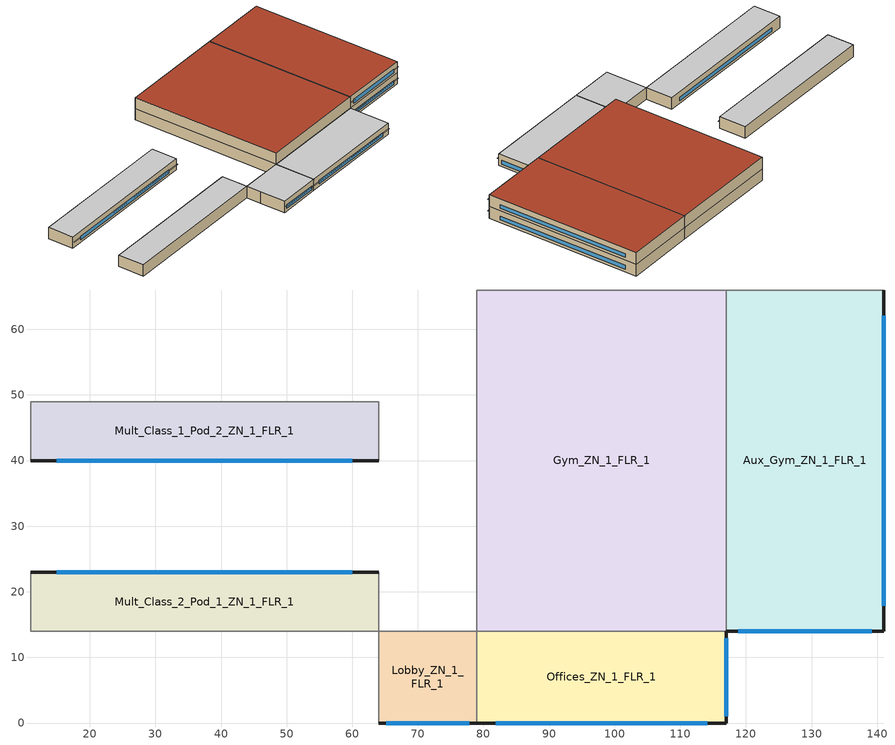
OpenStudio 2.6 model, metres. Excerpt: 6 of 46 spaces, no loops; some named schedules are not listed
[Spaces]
Gym_ZN_1_FLR_1
 floor ground: 117,66 117,14 79,14 79,66 z0
 wall to Aux_Gym_ZN_1_FLR_1: 117,14 117,66 z4:8; 117,14 117,66 z0:4
 wall to Main_Corridor_ZN_1_FLR_1: 79,66 79,14 z0:4
 wall to Offices_ZN_1_FLR_1: 79,14 117,14 z0:4
 wall to Offices_ZN_1_FLR_2: 79,14 117,14 z4:8
 wall to Mech_ZN_1_FLR_2: 117,66 79,66 z4:8
 wall to Mech_ZN_1_FLR_1: 117,66 79,66 z0:4
 wall to Main_Corridor_ZN_1_FLR_2: 79,66 79,14 z4:8
 roof outside (BTAP-Ext-Roof-Metal:U-0.156-:{ "cond"=>0.138} adj roof insulation): 117,14 117,66 79,66 79,14 z8
Offices_ZN_1_FLR_1
 floor ground: 117,14 117,0 79,0 79,14 z0
 wall outside (BTAP-Ext-Wall-Mass:U-0.247-:{ "cond"=>0.24} adj ext wall insulation): 79,0 117,0 117,14 z0:4
 wall to Lobby_ZN_1_FLR_1: 79,14 79,0 z0:4
 window: 81.86,0 114.14,0 z0.87:2.14; 117,1.07 117,12.93 z0.87:2.15
 ceiling to Offices_ZN_1_FLR_2: 117,0 117,14 79,14 79,0 z4
Aux_Gym_ZN_1_FLR_1
 floor ground: 141,66 141,14 117,14 117,66 z0
 wall outside (BTAP-Ext-Wall-Mass:U-0.247-:{ "cond"=>0.24} adj ext wall insulation): 117,14 141,14 141,66 z0:4; 117,14 141,14 141,66 z4:8
 wall to LIBRARY_MEDIA_CENTER_ZN_1_FLR_2: 141,66 117,66 z4:8
 wall to Kitchen_ZN_1_FLR_1: 141,66 117,66 z0:4
 window: 118.81,14 139.19,14 z0.87:2.15; 141,17.9 141,62.1 z0.87:2.14; 118.81,14 139.19,14 z4.87:6.15; 141,17.9 141,62.1 z4.87:6.14
 roof outside (BTAP-Ext-Roof-Metal:U-0.156-:{ "cond"=>0.138} adj roof insulation): 141,14 141,66 117,66 117,14 z8
Mult_Class_2_Pod_1_ZN_1_FLR_1
 floor ground: 64,23 64,14 11,14 11,23 z0
 wall outside (BTAP-Ext-Wall-Mass:U-0.247-:{ "cond"=>0.24} adj ext wall insulation): 64,23 11,23 z0:4
 wall to Corner_Class_2_Pod_1_ZN_1_FLR_1: 11,23 11,14 z0:4
 wall to Main_Corridor_ZN_1_FLR_1: 64,14 64,23 z0:4
 wall to Corridor_Pod_1_ZN_1_FLR_1: 11,14 64,14 z0:4
 window: 60.02,23 14.98,23 z0.87:2.14
 ceiling to Mult_Class_2_Pod_1_ZN_1_FLR_2: 64,14 64,23 11,23 11,14 z4
Lobby_ZN_1_FLR_1
 floor ground: 79,14 79,0 64,0 64,14 z0
 wall outside (BTAP-Ext-Wall-Mass:U-0.247-:{ "cond"=>0.24} adj ext wall insulation): 64,0 79,0 z0:4
 wall to Corridor_Pod_1_ZN_1_FLR_1: 64,14 64,9 z0:4
 wall to Mult_Class_1_Pod_1_ZN_1_FLR_1: 64,9 64,0 z0:4
 wall to Main_Corridor_ZN_1_FLR_1: 79,14 64,14 z0:4
 window: 65.14,0 77.86,0 z0.87:2.15
 ceiling to Lobby_ZN_1_FLR_2: 79,0 79,14 64,14 64,0 z4
Mult_Class_1_Pod_2_ZN_1_FLR_1
 floor ground: 64,49 64,40 11,40 11,49 z0
 wall outside (BTAP-Ext-Wall-Mass:U-0.247-:{ "cond"=>0.24} adj ext wall insulation): 11,40 64,40 z0:4
 wall to Corner_Class_1_Pod_2_ZN_1_FLR_1: 11,49 11,40 z0:4
 wall to Main_Corridor_ZN_1_FLR_1: 64,40 64,49 z0:4
 wall to Corridor_Pod_2_ZN_1_FLR_1: 64,49 11,49 z0:4
 window: 14.98,40 60.02,40 z0.87:2.14
 ceiling to Mult_Class_1_Pod_2_ZN_1_FLR_2: 64,40 64,49 11,49 11,40 z4
shading: 63.97,40 11.03,40 11.03,39.48 63.97,39.48 z2.26; 116.97,0 79.03,0 79.03,-0.52 116.97,-0.52 z2.26; 78.97,0 64.03,0 64.03,-0.52 78.97,-0.52 z2.26; 140.97,14 117.03,14 117.03,13.48 140.97,13.48 z6.26; 140.97,14 117.03,14 117.03,13.48 140.97,13.48 z2.26
[Site]
Montreal-Trudeau Intl AP: Latitude {deg}=45.471; Longitude {deg}=-73.741; Time Zone {hr}=-5; Elevation {m}=36; Terrain=City
[Building]
SecondarySchool-CAN_QC_Montreal-Trudeau.Intl.AP.716270_CWEC2016.epw created: 2019-07-24 20:40:34 +0000: North Axis {deg}=0; Default Construction Set=BTAP-Mass at hdd = 4400.0 adj ext wall insulation adj roof insulation; Standards Number of Stories=2; Standards Number of Above Ground Stories=2; Standards Building Type=NECB2017_SecondarySchool
[ClimateZones]
Climate Zone Institution Name 1=ASHRAE; Climate Zone Document Name 1=ANSI/ASHRAE Standard 169; Climate Zone Document Year 1=2006; Climate Zone Institution Name 2=CEC; Climate Zone Document Name 2=California Climate Zone Descriptions; Climate Zone Document Year 2=1995
[Site:WaterMainsTemperature]
Calculation Method=Correlation; Annual Average Outdoor Air Temperature {C}=7.6; Maximum Difference In Monthly Average Outdoor Air Temperatures {deltaC}=31.3
[Site:GroundTemperature:BuildingSurface]
19.527, 19.502, 19.536, 19.598, 20.002, 21.64, 22.225, 22.375, 21.449, 20.121, 19.802, 19.633
[SizingPeriod:DesignDay] Barometric Pressure {Pa}=100893; Sky Clearness=0; Rain Indicator=0; Snow Indicator=0; Day of Month=21; Daylight Saving Time Indicator=0; Humidity Indicating Type=Wetbulb; Dry-Bulb Temperature Range Modifier Type=DefaultMultipliers
Name | Maximum Dry-Bulb Temperature {C} | Daily Dry-Bulb Temperature Range {deltaC} | Humidity Indicating Conditions at Maximum Dry-Bulb | Wind Speed {m/s} | Wind Direction {deg} | Month | Day Type | Solar Model Indicator | ASHRAE Taub | ASHRAE Taud
Montreal-Trudeau Intl AP Ann Htg 99.6% Condns DB | -23.1 | 0 | -23.1 | 4.2 | 250 | 1 | WinterDesignDay | ASHRAEClearSky
Montreal-Trudeau Intl AP Ann Clg .4% Condns DB=>MWB | 30 | 8.9 | 22.1 | 5.3 | 220 | 7 | SummerDesignDay | ASHRAETau | 0.431 | 2.246
[Material:NoMass] Roughness=Smooth; Thermal Absorptance=0.9; Solar Absorptance=0.7
Name | Thermal Resistance {m2-K/W} | Visible Absorptance
Typical Carpet Pad | 0.21648 | 0.8
Typical Insulation 1 | 5.20402 | 0.7
Typical Insulation 2 | 3.77764 | 0.7
Typical Insulation 3 | 6.41024 | 0.7
Typical Carpet Pad 2 | 1.25503 | 0.8
Typical Carpet Pad 3 | 3.45515 | 0.8
Typical Insulation 4 | 0.526298 | 0.7
Typical Insulation 5 | 0.526316 | 0.7
Typical Insulation 6 R-22.12_R-value 23.0 (ft^2*h*R/Btu) | 4.05053 | 0.7
Typical Insulation 6 R-41.15_R-value 37.0 (ft^2*h*R/Btu) | 6.51608 | 0.7
[Material]
Name | Roughness | Thickness {m} | Conductivity {W/m-K} | Density {kg/m3} | Specific Heat {J/kg-K} | Thermal Absorptance | Solar Absorptance | Visible Absorptance
100mm Normalweight concrete floor | MediumSmooth | 0.1016 | 2.31 | 2322 | 832
G01 13mm gypsum board | Smooth | 0.0127 | 0.16 | 800 | 1090 | 0.9 | 0.7 | 0.5
G05 25mm wood | MediumSmooth | 0.0254 | 0.15 | 608 | 1630 | 0.9 | 0.5 | 0.5
4 in. Normalweight Concrete Floor | MediumRough | 0.1016 | 2.31 | 2322 | 832 | 0.9 | 0.7 | 0.7
1IN Stucco; 1IN Stucco 1 | Smooth | 0.0253 | 0.6918 | 1858 | 837 | 0.9 | 0.7 | 0.92
8IN CONCRETE HW RefBldg; 8IN CONCRETE HW RefBldg 1 | Rough | 0.2032 | 1.311 | 2240 | 836.8 | 0.9 | 0.7 | 0.7
1/2IN Gypsum; 1/2IN Gypsum 1 | Smooth | 0.0127 | 0.16 | 784.9 | 830 | 0.9 | 0.4 | 0.4
Metal Roof Surface; F08 Metal surface; Metal Roof Surface 1 | Smooth | 0.0008 | 45.28 | 7824 | 500 | 0.9 | 0.7 | 0.7
6 in. Normalweight Concrete Floor | MediumRough | 0.1524 | 2.31 | 2322 | 832 | 0.9 | 0.7 | 0.7
[Construction]
BTAP-Int-Floor: 100mm Normalweight concrete floor, Typical Carpet Pad
BTAP-Int-Wall: G01 13mm gypsum board, G01 13mm gypsum board
BTAP-Int-Ceiling: Typical Carpet Pad, 100mm Normalweight concrete floor
BTAP-Ext-DaylightDiffuser: SimpleGlazing
BTAP-Int-Door: G05 25mm wood
BTAP-Ext-Floor-Mass:U-0.183: Typical Insulation 1, 4 in. Normalweight Concrete Floor, Typical Carpet Pad
BTAP-Ext-Wall-Mass:U-0.247: 1IN Stucco, 8IN CONCRETE HW RefBldg, Typical Insulation 2, 1/2IN Gypsum
BTAP-Ext-Roof-Metal:U-0.156: Metal Roof Surface, Typical Insulation 3
BTAP-Grnd-Floor-Mass:U-0.757: 6 in. Normalweight Concrete Floor, Typical Carpet Pad 2
BTAP-Grnd-Roof-Mass:U-0.284: 6 in. Normalweight Concrete Floor, Typical Carpet Pad 3
BTAP-Ext-Door:U-1.9000000000000001: F08 Metal surface, Typical Insulation 4
BTAP-Ext-OverHeadDoor:U-1.9000000000000001: Typical Insulation 5
BTAP-Ext-DaylightDiffuser:U=0.190 SHGC=0.600: SimpleGlazing:U=0.190 SHGC=0.600
BTAP-Ext-Wall-Mass:U-0.247-:{ "cond"=>0.24} adj ext wall insulation: 1IN Stucco 1, 8IN CONCRETE HW RefBldg 1, Typical Insulation 6 R-22.12_R-value 23.0 (ft^2*h*R/Btu), 1/2IN Gypsum 1
BTAP-Ext-Roof-Metal:U-0.156-:{ "cond"=>0.138} adj roof insulation: Metal Roof Surface 1, Typical Insulation 6 R-41.15_R-value 37.0 (ft^2*h*R/Btu)
[DefaultConstructionSet] Default Interior Surface Constructions=Default Surface Constructions 2; Default Ground Contact Surface Constructions=BTAP-Mass at hdd = 4400.0 1; Default Exterior SubSurface Constructions=BTAP-Mass at hdd = 4400.0; Default Interior SubSurface Constructions=Default Sub Surface Constructions 2; Interior Partition Construction=BTAP-Int-Door
Name | Default Exterior Surface Constructions
BTAP-Mass at hdd = 4400.0 | BTAP-Mass at hdd = 4400.0
BTAP-Mass at hdd = 4400.0 adj ext wall insulation adj roof insulation | BTAP-Mass at hdd = 4400.0 adj ext wall insulation adj roof insulation
[DefaultSurfaceConstructions]
Name | Floor Construction | Wall Construction | Roof Ceiling Construction
Default Surface Constructions 2 | BTAP-Int-Floor | BTAP-Int-Wall | BTAP-Int-Ceiling
BTAP-Mass at hdd = 4400.0; BTAP-Mass at hdd = 4400.0 adj ext wall insulation adj roof insulation | BTAP-Ext-Floor-Mass:U-0.183 | BTAP-Ext-Wall-Mass:U-0.247 | BTAP-Ext-Roof-Metal:U-0.156
BTAP-Mass at hdd = 4400.0 1 | BTAP-Grnd-Floor-Mass:U-0.757 | BTAP-Grnd-Roof-Mass:U-0.284 | BTAP-Grnd-Roof-Mass:U-0.284
[DefaultSubSurfaceConstructions]
Name | Fixed Window Construction | Operable Window Construction | Door Construction | Glass Door Construction | Overhead Door Construction | Skylight Construction | Tubular Daylight Dome Construction | Tubular Daylight Diffuser Construction
Default Sub Surface Constructions 2 | BTAP-Ext-DaylightDiffuser | BTAP-Ext-DaylightDiffuser | BTAP-Int-Door
BTAP-Mass at hdd = 4400.0 | BTAP-Ext-DaylightDiffuser:U=0.190 SHGC=0.600 | BTAP-Ext-DaylightDiffuser:U=0.190 SHGC=0.600 | BTAP-Ext-Door:U-1.9000000000000001 | BTAP-Ext-DaylightDiffuser:U=0.190 SHGC=0.600 | BTAP-Ext-OverHeadDoor:U-1.9000000000000001 | BTAP-Ext-DaylightDiffuser:U=0.190 SHGC=0.600 | BTAP-Ext-DaylightDiffuser:U=0.190 SHGC=0.600 | BTAP-Ext-DaylightDiffuser:U=0.190 SHGC=0.600
[WindowMaterial:SimpleGlazingSystem] Solar Heat Gain Coefficient=0.6; Visible Transmittance=0.21
Name | U-Factor {W/m2-K}
SimpleGlazing | 2.2
SimpleGlazing:U=0.190 SHGC=0.600 | 1.9
[Space] Building Story=Building Story 1; Part of Total Floor Area=Yes
Name | Space Type | Thermal Zone
Gym_ZN_1_FLR_1 | Space Function Gymnasium/Fitness centre playing area | ALL_ST=Gymnasium/Fitness centre playing area_FL=Building Story 1_SCH=B
Offices_ZN_1_FLR_1 | Space Function Office enclosed <= 25 m2 | ALL_ST=Office enclosed <= 25 m2_FL=Building Story 1_SCH=A
Aux_Gym_ZN_1_FLR_1 | Space Function Gymnasium/Fitness centre playing area | ALL_ST=Gymnasium/Fitness centre playing area_FL=Building Story 1_SCH=B 1
Mult_Class_1_Pod_2_ZN_1_FLR_1 | Space Function Classroom/Lecture hall/Training room other | ALL_ST=Classroom/Lecture hall/Training room other_FL=Building Story 1_SCH=D 2
Mult_Class_2_Pod_1_ZN_1_FLR_1 | Space Function Classroom/Lecture hall/Training room other | ALL_ST=Classroom/Lecture hall/Training room other_FL=Building Story 1_SCH=D 1
Lobby_ZN_1_FLR_1 | Space Function Lobby - other | ALL_ST=Lobby - other_FL=Building Story 1_SCH=C
[BuildingStory]
Building Story 1: Nominal Z Coordinate {m}=0
[SpaceType] Standards Building Type=Space Function
Name | Default Schedule Set | Design Specification Outdoor Air Object | Standards Space Type
Space Function Gymnasium/Fitness centre playing area | Space Function Gymnasium/Fitness centre playing area Schedule Set | Space Function Gymnasium/Fitness centre playing area Ventilation | Gymnasium/Fitness centre playing area
Space Function Classroom/Lecture hall/Training room other | Space Function Classroom/Lecture hall/Training room other Schedule Set | Space Function Classroom/Lecture hall/Training room other Ventilation | Classroom/Lecture hall/Training room other
Space Function Lobby - other | Space Function Lobby - other Schedule Set | Space Function Lobby - other Ventilation | Lobby - other
Space Function Office enclosed <= 25 m2 | Space Function Office enclosed <= 25 m2 Schedule Set | Space Function Office enclosed <= 25 m2 Ventilation | Office enclosed <= 25 m2
[People:Definition] Number of People Calculation Method=People/Area; Fraction Radiant=0.3
Name | People per Space Floor Area {person/m2}
Space Function Classroom/Lecture hall/Training room other People Definition | 0.133382
Space Function Gymnasium/Fitness centre playing area People Definition | 0.200073
Space Function Lobby - other People Definition | 0.100036
Space Function Office enclosed <= 25 m2 People Definition | 0.0500182
[People] Work Efficiency Schedule=Work Efficiency Schedule; Clothing Insulation Schedule=Clothing Schedule; Air Velocity Schedule=Air Velocity Schedule; Multiplier=1
Name | People Definition | Space or SpaceType
Space Function Classroom/Lecture hall/Training room other People | Space Function Classroom/Lecture hall/Training room other People Definition | Space Function Classroom/Lecture hall/Training room other
Space Function Gymnasium/Fitness centre playing area People | Space Function Gymnasium/Fitness centre playing area People Definition | Space Function Gymnasium/Fitness centre playing area
Space Function Lobby - other People | Space Function Lobby - other People Definition | Space Function Lobby - other
Space Function Office enclosed <= 25 m2 People | Space Function Office enclosed <= 25 m2 People Definition | Space Function Office enclosed <= 25 m2
[Lights:Definition] Design Level Calculation Method=Watts/Area; Fraction Radiant=0.5; Fraction Visible=0.2
Name | Watts per Space Floor Area {W/m2}
Space Function Classroom/Lecture hall/Training room other Lights Definition-new | 7.6
Space Function Gymnasium/Fitness centre playing area Lights Definition-new | 9.2
Space Function Lobby - other Lights Definition-new | 9
Space Function Office enclosed <= 25 m2 Lights Definition-new | 8
[Lights] Fraction Replaceable=1
Name | Lights Definition | Space or SpaceType
Space Function Classroom/Lecture hall/Training room other Lights | Space Function Classroom/Lecture hall/Training room other Lights Definition-new | Space Function Classroom/Lecture hall/Training room other
Space Function Gymnasium/Fitness centre playing area Lights | Space Function Gymnasium/Fitness centre playing area Lights Definition-new | Space Function Gymnasium/Fitness centre playing area
Space Function Lobby - other Lights | Space Function Lobby - other Lights Definition-new | Space Function Lobby - other
Space Function Office enclosed <= 25 m2 Lights | Space Function Office enclosed <= 25 m2 Lights Definition-new | Space Function Office enclosed <= 25 m2
[ElectricEquipment:Definition] Design Level Calculation Method=Watts/Area; Fraction Radiant=0.5
Name | Watts per Space Floor Area {W/m2}
Space Function Classroom/Lecture hall/Training room other Elec Equip Definition - 30.0 percent reduction | 3.50127
Space Function Gymnasium/Fitness centre playing area Elec Equip Definition - 30.0 percent reduction | 1.05038
Space Function Office enclosed <= 25 m2 Elec Equip Definition - 30.0 percent reduction | 5.25191
Space Function Lobby - other Elec Equip Definition - 30.0 percent reduction | 0.700254
[ElectricEquipment]
Name | Electric Equipment Definition | Space or SpaceType
Space Function Classroom/Lecture hall/Training room other Elec Equip 30.0 percent reduction | Space Function Classroom/Lecture hall/Training room other Elec Equip Definition - 30.0 percent reduction | Space Function Classroom/Lecture hall/Training room other
Space Function Gymnasium/Fitness centre playing area Elec Equip 30.0 percent reduction | Space Function Gymnasium/Fitness centre playing area Elec Equip Definition - 30.0 percent reduction | Space Function Gymnasium/Fitness centre playing area
Space Function Lobby - other Elec Equip 30.0 percent reduction | Space Function Lobby - other Elec Equip Definition - 30.0 percent reduction | Space Function Lobby - other
Space Function Office enclosed <= 25 m2 Elec Equip 30.0 percent reduction | Space Function Office enclosed <= 25 m2 Elec Equip Definition - 30.0 percent reduction | Space Function Office enclosed <= 25 m2
[DesignSpecification:OutdoorAir] Outdoor Air Method=Sum; Outdoor Air Flow per Person {m3/s-person}=0; Outdoor Air Flow Rate {m3/s}=0; Outdoor Air Flow Air Changes per Hour {1/hr}=0
Name | Outdoor Air Flow per Floor Area {m3/s-m2}
Space Function Classroom/Lecture hall/Training room other Ventilation | 0.00278384
Space Function Gymnasium/Fitness centre playing area Ventilation | 0.001524
Space Function Lobby - other Ventilation | 0.0041148
Space Function Office enclosed <= 25 m2 Ventilation | 0.00042164
[DefaultScheduleSet] People Activity Level Schedule=NECB-Activity; Infiltration Schedule=Always On
Name | Number of People Schedule | Lighting Schedule | Electric Equipment Schedule
Space Function Classroom/Lecture hall/Training room other Schedule Set | NECB-D-Occupancy | NECB-D-Occupancy-NECB-D-Lighting-0.5-0.0-0.67-Light Ruleset | NECB-D-Electric-Equipment
Space Function Gymnasium/Fitness centre playing area Schedule Set | NECB-B-Occupancy | NECB-B-Occupancy-NECB-B-Lighting-0.0-0.0-0.67-Light Ruleset | NECB-B-Electric-Equipment
Space Function Lobby - other Schedule Set | NECB-C-Occupancy | NECB-C-Occupancy-NECB-C-Lighting-0.0-0.0-0.67-Light Ruleset | NECB-C-Electric-Equipment
Space Function Office enclosed <= 25 m2 Schedule Set | NECB-A-Occupancy | NECB-A-Occupancy-NECB-A-Lighting-0.3-0.1-0.67-Light Ruleset | NECB-A-Electric-Equipment
[ThermostatSetpoint:DualSetpoint]
Name | Heating Setpoint Temperature Schedule | Cooling Setpoint Temperature Schedule
Space Function Lobby - other Thermostat 5 | NECB-C-Thermostat Setpoint-Heating | NECB-C-Thermostat Setpoint-Cooling
Space Function Classroom/Lecture hall/Training room other Thermostat 53; Space Function Classroom/Lecture hall/Training room other Thermostat 54 | NECB-D-Thermostat Setpoint-Heating | NECB-D-Thermostat Setpoint-Cooling
Space Function Office enclosed <= 25 m2 Thermostat 5 | NECB-A-Thermostat Setpoint-Heating | NECB-A-Thermostat Setpoint-Cooling
Space Function Gymnasium/Fitness centre playing area Thermostat 5; Space Function Gymnasium/Fitness centre playing area Thermostat 6 | NECB-B-Thermostat Setpoint-Heating | NECB-B-Thermostat Setpoint-Cooling
[SpaceInfiltration:DesignFlowRate] Schedule=Always On Discrete; Design Flow Rate Calculation Method=Flow/ExteriorArea; Flow per Exterior Surface Area {m3/s-m2}=0.0001289; Constant Term Coefficient=0; Temperature Term Coefficient=0; Velocity Term Coefficient=0.224; Velocity Squared Term Coefficient=0
Name | Space or SpaceType
Aux_Gym_ZN_1_FLR_1 Infiltration | Aux_Gym_ZN_1_FLR_1
Gym_ZN_1_FLR_1 Infiltration | Gym_ZN_1_FLR_1
Lobby_ZN_1_FLR_1 Infiltration | Lobby_ZN_1_FLR_1
Mult_Class_1_Pod_2_ZN_1_FLR_1 Infiltration | Mult_Class_1_Pod_2_ZN_1_FLR_1
Mult_Class_2_Pod_1_ZN_1_FLR_1 Infiltration | Mult_Class_2_Pod_1_ZN_1_FLR_1
Offices_ZN_1_FLR_1 Infiltration | Offices_ZN_1_FLR_1
[ThermalZone] Use Ideal Air Loads=No
Name | Thermostat
ALL_ST=Lobby - other_FL=Building Story 1_SCH=C | Space Function Lobby - other Thermostat 5
ALL_ST=Classroom/Lecture hall/Training room other_FL=Building Story 1_SCH=D 1 | Space Function Classroom/Lecture hall/Training room other Thermostat 53
ALL_ST=Classroom/Lecture hall/Training room other_FL=Building Story 1_SCH=D 2 | Space Function Classroom/Lecture hall/Training room other Thermostat 54
ALL_ST=Office enclosed <= 25 m2_FL=Building Story 1_SCH=A | Space Function Office enclosed <= 25 m2 Thermostat 5
ALL_ST=Gymnasium/Fitness centre playing area_FL=Building Story 1_SCH=B | Space Function Gymnasium/Fitness centre playing area Thermostat 5
ALL_ST=Gymnasium/Fitness centre playing area_FL=Building Story 1_SCH=B 1 | Space Function Gymnasium/Fitness centre playing area Thermostat 6
[HeatExchanger:AirToAir:SensibleAndLatent] Availability Schedule=Always On Discrete; Nominal Supply Air Flow Rate {m3/s}=autosize; Sensible Effectiveness at 100% Heating Air Flow=0.5; Latent Effectiveness at 100% Heating Air Flow=0.5; Sensible Effectiveness at 75% Heating Air Flow=0.5; Latent Effectiveness at 75% Heating Air Flow=0.5; Sensible Effectiveness at 100% Cooling Air Flow=0.5; Latent Effectiveness at 100% Cooling Air Flow=0.5; Sensible Effectiveness at 75% Cooling Air Flow=0.5; Latent Effectiveness at 75% Cooling Air Flow=0.5; Supply Air Outlet Temperature Control=Yes; Heat Exchanger Type=Rotary; Frost Control Type=ExhaustOnly; Threshold Temperature {C}=-23.3; Initial Defrost Time Fraction=0.167; Rate of Defrost Time Fraction Increase {1/K}=1.44; Economizer Lockout=Yes
Name | Nominal Electric Power {W}
Sys_3_PSZ ALL_ST=Classroom/Lecture hall/Training room other_FL=Building Story 1_SCH=D 3 ERV; Sys_3_PSZ ALL_ST=Classroom/Lecture hall/Training room other_FL=Building Story 2_SCH=D ERV; Sys_3_PSZ ALL_ST=Classroom/Lecture hall/Training room other_FL=Building Story 2_SCH=D 3 ERV | 643.229
Sys_3_PSZ ALL_ST=Classroom/Lecture hall/Training room other_FL=Building Story 2_SCH=D 1 ERV; Sys_3_PSZ ALL_ST=Classroom/Lecture hall/Training room other_FL=Building Story 2_SCH=D 2 ERV | 2908.29
Sys_3_PSZ ALL_ST=Conference/Meeting/Multi-purpose room_FL=Building Story 1_SCH=C ERV | 755.069
Sys_3_PSZ ALL_ST=Food preparation area_FL=Building Story 1_SCH=B ERV | 262.571
Sys_3_PSZ ALL_ST=Gymnasium/Fitness centre playing area_FL=Building Story 1_SCH=B ERV | 2210.7
Sys_3_PSZ ALL_ST=Gymnasium/Fitness centre playing area_FL=Building Story 1_SCH=B 1 ERV | 1414.65
Sys_3_PSZ ALL_ST=Library reading area_FL=Building Story 2_SCH=C ERV | 570.492
Sys_3_PSZ ALL_ST=Lobby - other_FL=Building Story 1_SCH=C ERV; Sys_3_PSZ ALL_ST=Lobby - other_FL=Building Story 2_SCH=C ERV | 669.997
Sys_3_PSZ ALL_ST=Office enclosed <= 25 m2_FL=Building Story 1_SCH=A ERV; Sys_3_PSZ ALL_ST=Office enclosed <= 25 m2_FL=Building Story 2_SCH=A ERV | 210.944
Sys_4_PSZ_WET_ST=Washroom - other-sch-D_FL=Building Story 1_SCHD ERV | 141.851
Sys_4_PSZ_WILD_ST=Corridor/Transition area other-sch-D_FL=Building Story 2_SCH=D ERV | 1118.1
[SetpointManager:OutdoorAirPretreat] Minimum Setpoint Temperature {C}=-99; Maximum Setpoint Temperature {C}=99; Minimum Setpoint Humidity Ratio {kgWater/kgDryAir}=1e-05; Maximum Setpoint Humidity Ratio {kgWater/kgDryAir}=1
Setpoint Manager Outdoor Air Pretreat 1; Setpoint Manager Outdoor Air Pretreat 2; Setpoint Manager Outdoor Air Pretreat 3; Setpoint Manager Outdoor Air Pretreat 4; Setpoint Manager Outdoor Air Pretreat 5; Setpoint Manager Outdoor Air Pretreat 6; Setpoint Manager Outdoor Air Pretreat 7; Setpoint Manager Outdoor Air Pretreat 8; Setpoint Manager Outdoor Air Pretreat 9; Setpoint Manager Outdoor Air Pretreat 10; Setpoint Manager Outdoor Air Pretreat 11; Setpoint Manager Outdoor Air Pretreat 12; Setpoint Manager Outdoor Air Pretreat 13; Setpoint Manager Outdoor Air Pretreat 14; Setpoint Manager Outdoor Air Pretreat 15; Setpoint Manager Outdoor Air Pretreat 16; Setpoint Manager Outdoor Air Pretreat 17; Setpoint Manager Outdoor Air Pretreat 18; Setpoint Manager Outdoor Air Pretreat 19; Setpoint Manager Outdoor Air Pretreat 20
[AvailabilityManager:NightCycle] Control Type=CycleOnAny; Thermostat Tolerance {deltaC}=1; Cycling Run Time {s}=3600
Availability Manager Night Cycle 1; Availability Manager Night Cycle 2; Availability Manager Night Cycle 3; Availability Manager Night Cycle 4; Availability Manager Night Cycle 5; Availability Manager Night Cycle 6; Availability Manager Night Cycle 7; Availability Manager Night Cycle 8; Availability Manager Night Cycle 9; Availability Manager Night Cycle 10; Availability Manager Night Cycle 11; Availability Manager Night Cycle 12; Availability Manager Night Cycle 13; Availability Manager Night Cycle 14; Availability Manager Night Cycle 15; Availability Manager Night Cycle 16; Availability Manager Night Cycle 17; Availability Manager Night Cycle 18; Availability Manager Night Cycle 19; Availability Manager Night Cycle 20
[Schedule:Constant]
Always On Discrete: Value=1
